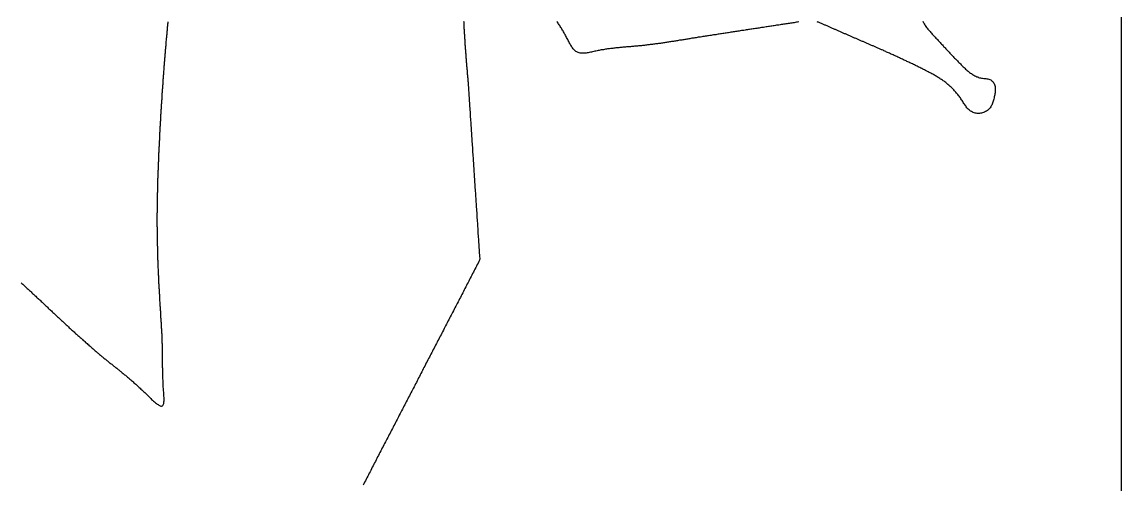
# Model space of a CAD drawing. Extents: x 63 to 788, y 423 to 1014.
# Drawn here: x 459.31 to 470.22, y 818.2 to 822.79 of the extents above; entities that cross this region are included whole.
import ezdxf

# ---------------------------------------------------------------- set-up
doc = ezdxf.new("R2010")
doc.units = 0
doc.header["$MEASUREMENT"] = 0
doc.layers.add('LAYER_1', color=7, linetype='CONTINUOUS')

msp = doc.modelspace()

# ---------------------------------------------------------------- linework, layer by layer
at = {"layer": 'LAYER_1', "color": 7}
for points in [[(459.303, 820.201, 0), (459.311, 820.194, 0), (459.319, 820.187, 0), (459.326, 820.18, 0), (459.334, 820.173, 0), (459.341, 820.166, 0), (459.349, 820.159, 0), (459.356, 820.152, 0), (459.364, 820.145, 0), (459.372, 820.138, 0), (459.379, 820.131, 0), (459.387, 820.124, 0), (459.395, 820.117, 0), (459.402, 820.11, 0), (459.41, 820.103, 0), (459.417, 820.096, 0), (459.425, 820.089, 0), (459.433, 820.081, 0), (459.44, 820.074, 0), (459.448, 820.067, 0), (459.456, 820.06, 0), (459.463, 820.053, 0), (459.471, 820.045, 0), (459.479, 820.038, 0), (459.487, 820.031, 0), (459.494, 820.024, 0), (459.502, 820.016, 0), (459.51, 820.009, 0), (459.517, 820.002, 0), (459.525, 819.995, 0), (459.533, 819.987, 0), (459.541, 819.98, 0), (459.548, 819.973, 0), (459.556, 819.966, 0), (459.564, 819.958, 0), (459.572, 819.951, 0), (459.579, 819.944, 0), (459.587, 819.936, 0), (459.595, 819.929, 0), (459.603, 819.922, 0), (459.61, 819.914, 0), (459.618, 819.907, 0), (459.626, 819.9, 0), (459.634, 819.893, 0), (459.642, 819.885, 0), (459.649, 819.878, 0), (459.657, 819.871, 0), (459.665, 819.863, 0), (459.673, 819.856, 0), (459.68, 819.849, 0), (459.688, 819.842, 0), (459.696, 819.834, 0), (459.704, 819.827, 0), (459.712, 819.82, 0), (459.719, 819.813, 0), (459.727, 819.806, 0), (459.735, 819.798, 0), (459.743, 819.791, 0), (459.75, 819.784, 0), (459.758, 819.777, 0), (459.766, 819.77, 0), (459.774, 819.763, 0), (459.781, 819.755, 0), (459.789, 819.748, 0), (459.797, 819.741, 0), (459.804, 819.734, 0), (459.812, 819.727, 0), (459.82, 819.72, 0), (459.828, 819.713, 0), (459.835, 819.706, 0), (459.843, 819.699, 0), (459.851, 819.692, 0), (459.858, 819.685, 0), (459.866, 819.678, 0), (459.874, 819.671, 0), (459.881, 819.664, 0), (459.889, 819.658, 0), (459.897, 819.651, 0), (459.904, 819.644, 0), (459.912, 819.637, 0), (459.919, 819.63, 0), (459.927, 819.624, 0), (459.934, 819.617, 0), (459.942, 819.61, 0), (459.949, 819.604, 0), (459.957, 819.597, 0), (459.964, 819.59, 0), (459.972, 819.584, 0), (459.979, 819.577, 0), (459.987, 819.571, 0), (459.994, 819.564, 0), (460.002, 819.558, 0), (460.009, 819.551, 0), (460.017, 819.545, 0), (460.024, 819.539, 0), (460.031, 819.532, 0), (460.039, 819.526, 0), (460.046, 819.52, 0), (460.053, 819.513, 0), (460.061, 819.507, 0), (460.068, 819.501, 0), (460.075, 819.495, 0), (460.082, 819.489, 0), (460.089, 819.483, 0), (460.097, 819.477, 0), (460.104, 819.471, 0), (460.111, 819.465, 0), (460.118, 819.459, 0), (460.125, 819.453, 0), (460.132, 819.448, 0), (460.139, 819.442, 0), (460.146, 819.436, 0), (460.153, 819.43, 0), (460.16, 819.425, 0), (460.167, 819.419, 0), (460.174, 819.414, 0), (460.181, 819.408, 0), (460.188, 819.403, 0), (460.195, 819.397, 0), (460.202, 819.392, 0), (460.209, 819.386, 0), (460.216, 819.381, 0), (460.223, 819.375, 0), (460.23, 819.37, 0), (460.237, 819.364, 0), (460.244, 819.359, 0), (460.251, 819.353, 0), (460.258, 819.347, 0), (460.265, 819.342, 0), (460.272, 819.336, 0), (460.279, 819.331, 0), (460.286, 819.325, 0), (460.293, 819.319, 0), (460.3, 819.313, 0), (460.307, 819.307, 0), (460.315, 819.301, 0), (460.322, 819.295, 0), (460.329, 819.289, 0), (460.337, 819.283, 0), (460.344, 819.277, 0), (460.352, 819.271, 0), (460.36, 819.264, 0), (460.367, 819.258, 0), (460.375, 819.251, 0), (460.383, 819.244, 0), (460.391, 819.238, 0), (460.399, 819.231, 0), (460.407, 819.224, 0), (460.415, 819.217, 0), (460.423, 819.209, 0), (460.431, 819.202, 0), (460.44, 819.194, 0), (460.448, 819.187, 0), (460.457, 819.179, 0), (460.466, 819.171, 0), (460.474, 819.163, 0), (460.483, 819.155, 0), (460.492, 819.146, 0), (460.502, 819.138, 0), (460.511, 819.129, 0), (460.52, 819.12, 0), (460.53, 819.111, 0), (460.539, 819.102, 0), (460.549, 819.092, 0), (460.559, 819.083, 0), (460.569, 819.073, 0), (460.579, 819.063, 0), (460.589, 819.054, 0), (460.598, 819.044, 0), (460.608, 819.035, 0), (460.618, 819.027, 0), (460.627, 819.019, 0), (460.636, 819.011, 0), (460.645, 819.004, 0), (460.654, 818.997, 0), (460.662, 818.992, 0), (460.67, 818.987, 0), (460.677, 818.983, 0), (460.684, 818.98, 0), (460.69, 818.978, 0), (460.696, 818.978, 0), (460.702, 818.979, 0), (460.706, 818.981, 0), (460.71, 818.984, 0), (460.713, 818.989, 0), (460.716, 818.995, 0), (460.718, 819.002, 0), (460.719, 819.011, 0), (460.72, 819.02, 0), (460.721, 819.03, 0), (460.721, 819.041, 0), (460.721, 819.052, 0), (460.721, 819.064, 0), (460.72, 819.076, 0), (460.72, 819.089, 0), (460.719, 819.102, 0), (460.718, 819.115, 0), (460.717, 819.128, 0), (460.716, 819.141, 0), (460.715, 819.153, 0), (460.714, 819.166, 0), (460.714, 819.178, 0), (460.713, 819.19, 0), (460.712, 819.201, 0), (460.712, 819.213, 0), (460.711, 819.224, 0), (460.711, 819.236, 0), (460.71, 819.247, 0), (460.71, 819.257, 0), (460.709, 819.268, 0), (460.709, 819.279, 0), (460.709, 819.289, 0), (460.708, 819.299, 0), (460.708, 819.309, 0), (460.708, 819.319, 0), (460.708, 819.329, 0), (460.708, 819.339, 0), (460.708, 819.349, 0), (460.707, 819.359, 0), (460.707, 819.368, 0), (460.707, 819.378, 0), (460.707, 819.387, 0), (460.707, 819.396, 0), (460.707, 819.406, 0), (460.707, 819.415, 0), (460.707, 819.424, 0), (460.707, 819.433, 0), (460.707, 819.443, 0), (460.707, 819.452, 0), (460.707, 819.461, 0), (460.707, 819.47, 0), (460.707, 819.479, 0), (460.707, 819.488, 0), (460.707, 819.498, 0), (460.706, 819.507, 0), (460.706, 819.516, 0), (460.706, 819.525, 0), (460.706, 819.535, 0), (460.706, 819.544, 0), (460.706, 819.554, 0), (460.705, 819.563, 0), (460.705, 819.573, 0), (460.705, 819.582, 0), (460.705, 819.592, 0), (460.704, 819.602, 0), (460.704, 819.611, 0), (460.704, 819.621, 0), (460.703, 819.631, 0), (460.703, 819.641, 0), (460.702, 819.651, 0), (460.702, 819.661, 0), (460.701, 819.671, 0), (460.701, 819.681, 0), (460.701, 819.691, 0), (460.7, 819.701, 0), (460.7, 819.711, 0), (460.699, 819.721, 0), (460.698, 819.731, 0), (460.698, 819.741, 0), (460.697, 819.751, 0), (460.697, 819.761, 0), (460.696, 819.772, 0), (460.696, 819.782, 0), (460.695, 819.792, 0), (460.695, 819.803, 0), (460.694, 819.813, 0), (460.693, 819.823, 0), (460.693, 819.834, 0), (460.692, 819.844, 0), (460.691, 819.854, 0), (460.691, 819.865, 0), (460.69, 819.875, 0), (460.69, 819.885, 0), (460.689, 819.896, 0), (460.688, 819.906, 0), (460.688, 819.917, 0), (460.687, 819.927, 0), (460.686, 819.937, 0), (460.686, 819.948, 0), (460.685, 819.958, 0), (460.684, 819.969, 0), (460.684, 819.979, 0), (460.683, 819.99, 0), (460.682, 820, 0), (460.682, 820.01, 0), (460.681, 820.021, 0), (460.681, 820.031, 0), (460.68, 820.042, 0), (460.679, 820.052, 0), (460.679, 820.062, 0), (460.678, 820.073, 0), (460.678, 820.083, 0), (460.677, 820.093, 0), (460.676, 820.104, 0), (460.676, 820.114, 0), (460.675, 820.124, 0), (460.675, 820.135, 0), (460.674, 820.145, 0), (460.674, 820.155, 0), (460.673, 820.165, 0), (460.672, 820.176, 0), (460.672, 820.186, 0), (460.671, 820.196, 0), (460.671, 820.206, 0), (460.67, 820.216, 0), (460.67, 820.227, 0), (460.669, 820.237, 0), (460.669, 820.247, 0), (460.668, 820.257, 0), (460.668, 820.267, 0), (460.667, 820.278, 0), (460.667, 820.288, 0), (460.667, 820.298, 0), (460.666, 820.308, 0), (460.666, 820.318, 0), (460.665, 820.328, 0), (460.665, 820.338, 0), (460.664, 820.349, 0), (460.664, 820.359, 0), (460.664, 820.369, 0), (460.663, 820.379, 0), (460.663, 820.389, 0), (460.662, 820.399, 0), (460.662, 820.409, 0), (460.662, 820.419, 0), (460.661, 820.429, 0), (460.661, 820.44, 0), (460.661, 820.45, 0), (460.66, 820.46, 0), (460.66, 820.47, 0), (460.66, 820.48, 0), (460.659, 820.49, 0), (460.659, 820.5, 0), (460.659, 820.51, 0), (460.659, 820.52, 0), (460.658, 820.53, 0), (460.658, 820.54, 0), (460.658, 820.55, 0), (460.658, 820.56, 0), (460.657, 820.57, 0), (460.657, 820.58, 0), (460.657, 820.59, 0), (460.657, 820.6, 0), (460.656, 820.61, 0), (460.656, 820.621, 0), (460.656, 820.631, 0), (460.656, 820.641, 0), (460.656, 820.651, 0), (460.656, 820.661, 0), (460.655, 820.671, 0), (460.655, 820.681, 0), (460.655, 820.691, 0), (460.655, 820.701, 0), (460.655, 820.711, 0), (460.655, 820.721, 0), (460.655, 820.731, 0), (460.655, 820.741, 0), (460.655, 820.751, 0), (460.654, 820.761, 0), (460.654, 820.771, 0), (460.654, 820.781, 0), (460.654, 820.791, 0), (460.654, 820.801, 0), (460.654, 820.812, 0), (460.654, 820.822, 0), (460.654, 820.832, 0), (460.654, 820.842, 0), (460.654, 820.852, 0), (460.654, 820.862, 0), (460.654, 820.872, 0), (460.654, 820.882, 0), (460.654, 820.892, 0), (460.655, 820.902, 0), (460.655, 820.912, 0), (460.655, 820.923, 0), (460.655, 820.933, 0), (460.655, 820.943, 0), (460.655, 820.953, 0), (460.655, 820.963, 0), (460.655, 820.973, 0), (460.655, 820.983, 0), (460.656, 820.993, 0), (460.656, 821.004, 0), (460.656, 821.014, 0), (460.656, 821.024, 0), (460.656, 821.034, 0), (460.656, 821.044, 0), (460.657, 821.054, 0), (460.657, 821.064, 0), (460.657, 821.075, 0), (460.657, 821.085, 0), (460.657, 821.095, 0), (460.658, 821.105, 0), (460.658, 821.115, 0), (460.658, 821.125, 0), (460.658, 821.135, 0), (460.659, 821.146, 0), (460.659, 821.156, 0), (460.659, 821.166, 0), (460.659, 821.176, 0), (460.66, 821.186, 0), (460.66, 821.196, 0), (460.66, 821.207, 0), (460.661, 821.217, 0), (460.661, 821.227, 0), (460.661, 821.237, 0), (460.662, 821.247, 0), (460.662, 821.257, 0), (460.662, 821.267, 0), (460.663, 821.278, 0), (460.663, 821.288, 0), (460.663, 821.298, 0), (460.664, 821.308, 0), (460.664, 821.318, 0), (460.665, 821.328, 0), (460.665, 821.339, 0), (460.665, 821.349, 0), (460.666, 821.359, 0), (460.666, 821.369, 0), (460.667, 821.379, 0), (460.667, 821.389, 0), (460.667, 821.399, 0), (460.668, 821.41, 0), (460.668, 821.42, 0), (460.669, 821.43, 0), (460.669, 821.44, 0), (460.669, 821.45, 0), (460.67, 821.46, 0), (460.67, 821.47, 0), (460.671, 821.481, 0), (460.671, 821.491, 0), (460.672, 821.501, 0), (460.672, 821.511, 0), (460.673, 821.521, 0), (460.673, 821.531, 0), (460.674, 821.541, 0), (460.674, 821.551, 0), (460.675, 821.561, 0), (460.675, 821.572, 0), (460.676, 821.582, 0), (460.676, 821.592, 0), (460.677, 821.602, 0), (460.677, 821.612, 0), (460.678, 821.622, 0), (460.678, 821.632, 0), (460.679, 821.642, 0), (460.679, 821.652, 0), (460.68, 821.662, 0), (460.68, 821.673, 0), (460.681, 821.683, 0), (460.681, 821.693, 0), (460.682, 821.703, 0), (460.682, 821.713, 0), (460.683, 821.723, 0), (460.683, 821.733, 0), (460.684, 821.743, 0), (460.684, 821.753, 0), (460.685, 821.763, 0), (460.686, 821.773, 0), (460.686, 821.783, 0), (460.687, 821.793, 0), (460.687, 821.803, 0), (460.688, 821.813, 0), (460.688, 821.823, 0), (460.689, 821.833, 0), (460.69, 821.843, 0), (460.69, 821.853, 0), (460.691, 821.863, 0), (460.691, 821.873, 0), (460.692, 821.883, 0), (460.693, 821.893, 0), (460.693, 821.903, 0), (460.694, 821.913, 0), (460.694, 821.923, 0), (460.695, 821.933, 0), (460.696, 821.943, 0), (460.696, 821.954, 0), (460.697, 821.964, 0), (460.697, 821.974, 0), (460.698, 821.984, 0), (460.699, 821.994, 0), (460.699, 822.004, 0), (460.7, 822.014, 0), (460.701, 822.024, 0), (460.701, 822.034, 0), (460.702, 822.044, 0), (460.702, 822.054, 0), (460.703, 822.064, 0), (460.704, 822.074, 0), (460.704, 822.084, 0), (460.705, 822.094, 0), (460.706, 822.104, 0), (460.706, 822.114, 0), (460.707, 822.124, 0), (460.708, 822.134, 0), (460.709, 822.144, 0), (460.709, 822.154, 0), (460.71, 822.164, 0), (460.711, 822.174, 0), (460.711, 822.184, 0), (460.712, 822.194, 0), (460.713, 822.204, 0), (460.713, 822.214, 0), (460.714, 822.224, 0), (460.715, 822.234, 0), (460.716, 822.244, 0), (460.716, 822.254, 0), (460.717, 822.264, 0), (460.718, 822.274, 0), (460.719, 822.284, 0), (460.719, 822.294, 0), (460.72, 822.304, 0), (460.721, 822.315, 0), (460.722, 822.325, 0), (460.722, 822.335, 0), (460.723, 822.345, 0), (460.724, 822.355, 0), (460.725, 822.365, 0), (460.726, 822.375, 0), (460.726, 822.385, 0), (460.727, 822.395, 0), (460.728, 822.405, 0), (460.729, 822.415, 0), (460.73, 822.426, 0), (460.73, 822.436, 0), (460.731, 822.446, 0), (460.732, 822.456, 0), (460.733, 822.466, 0), (460.734, 822.476, 0), (460.735, 822.486, 0), (460.735, 822.497, 0), (460.736, 822.507, 0), (460.737, 822.517, 0), (460.738, 822.527, 0), (460.739, 822.537, 0), (460.74, 822.547, 0), (460.741, 822.558, 0), (460.741, 822.568, 0), (460.742, 822.578, 0), (460.743, 822.588, 0), (460.744, 822.598, 0), (460.745, 822.609, 0), (460.746, 822.619, 0), (460.747, 822.629, 0), (460.748, 822.639, 0), (460.749, 822.65, 0), (460.75, 822.66, 0), (460.751, 822.67, 0), (460.751, 822.68, 0), (460.752, 822.691, 0), (460.753, 822.701, 0), (460.754, 822.711, 0), (460.755, 822.722, 0), (460.756, 822.732, 0), (460.757, 822.742, 0), (460.758, 822.753, 0), (460.759, 822.763, 0), (460.76, 822.773, 0), (460.761, 822.784, 0), (460.762, 822.794, 0)], [(463.695, 822.798, 0), (463.696, 822.788, 0), (463.696, 822.778, 0), (463.697, 822.767, 0), (463.697, 822.757, 0), (463.698, 822.747, 0), (463.699, 822.737, 0), (463.699, 822.727, 0), (463.7, 822.717, 0), (463.7, 822.707, 0), (463.701, 822.697, 0), (463.701, 822.687, 0), (463.702, 822.676, 0), (463.703, 822.666, 0), (463.703, 822.656, 0), (463.704, 822.646, 0), (463.705, 822.636, 0), (463.705, 822.626, 0), (463.706, 822.616, 0), (463.707, 822.606, 0), (463.707, 822.595, 0), (463.708, 822.585, 0), (463.709, 822.575, 0), (463.709, 822.565, 0), (463.71, 822.555, 0), (463.711, 822.545, 0), (463.711, 822.535, 0), (463.712, 822.525, 0), (463.713, 822.515, 0), (463.714, 822.505, 0), (463.714, 822.494, 0), (463.715, 822.484, 0), (463.716, 822.474, 0), (463.717, 822.464, 0), (463.717, 822.454, 0), (463.718, 822.444, 0), (463.719, 822.434, 0), (463.72, 822.424, 0), (463.721, 822.414, 0), (463.721, 822.404, 0), (463.722, 822.393, 0), (463.723, 822.383, 0), (463.724, 822.373, 0), (463.725, 822.363, 0), (463.725, 822.353, 0), (463.726, 822.343, 0), (463.727, 822.333, 0), (463.728, 822.323, 0), (463.729, 822.313, 0), (463.73, 822.303, 0), (463.73, 822.293, 0), (463.731, 822.282, 0), (463.732, 822.272, 0), (463.733, 822.262, 0), (463.734, 822.252, 0), (463.735, 822.242, 0), (463.736, 822.232, 0), (463.736, 822.222, 0), (463.737, 822.212, 0), (463.738, 822.202, 0), (463.739, 822.192, 0), (463.74, 822.182, 0), (463.741, 822.172, 0), (463.742, 822.161, 0), (463.743, 822.145, 0), (463.744, 822.127, 0), (463.745, 822.11, 0), (463.746, 822.092, 0), (463.747, 822.075, 0), (463.748, 822.057, 0), (463.75, 822.04, 0), (463.751, 822.022, 0), (463.752, 822.005, 0), (463.753, 821.987, 0), (463.754, 821.97, 0), (463.755, 821.952, 0), (463.756, 821.935, 0), (463.758, 821.917, 0), (463.759, 821.899, 0), (463.76, 821.882, 0), (463.761, 821.864, 0), (463.762, 821.847, 0), (463.763, 821.829, 0), (463.765, 821.812, 0), (463.766, 821.794, 0), (463.767, 821.777, 0), (463.768, 821.759, 0), (463.769, 821.742, 0), (463.77, 821.724, 0), (463.771, 821.706, 0), (463.773, 821.689, 0), (463.774, 821.671, 0), (463.775, 821.654, 0), (463.776, 821.636, 0), (463.777, 821.619, 0), (463.778, 821.601, 0), (463.78, 821.584, 0), (463.781, 821.566, 0), (463.782, 821.549, 0), (463.783, 821.531, 0), (463.784, 821.514, 0), (463.785, 821.496, 0), (463.786, 821.478, 0), (463.788, 821.461, 0), (463.789, 821.443, 0), (463.79, 821.426, 0), (463.791, 821.408, 0), (463.792, 821.391, 0), (463.793, 821.373, 0), (463.795, 821.356, 0), (463.796, 821.338, 0), (463.797, 821.321, 0), (463.798, 821.303, 0), (463.799, 821.285, 0), (463.8, 821.268, 0), (463.801, 821.25, 0), (463.803, 821.233, 0), (463.804, 821.215, 0), (463.805, 821.198, 0), (463.806, 821.18, 0), (463.807, 821.163, 0), (463.808, 821.145, 0), (463.81, 821.128, 0), (463.811, 821.11, 0), (463.812, 821.092, 0), (463.813, 821.075, 0), (463.814, 821.057, 0), (463.815, 821.04, 0), (463.816, 821.022, 0), (463.818, 821.005, 0), (463.819, 820.987, 0), (463.82, 820.97, 0), (463.821, 820.952, 0), (463.822, 820.935, 0), (463.823, 820.917, 0), (463.825, 820.9, 0), (463.826, 820.882, 0), (463.827, 820.864, 0), (463.828, 820.847, 0), (463.829, 820.829, 0), (463.83, 820.812, 0), (463.832, 820.794, 0), (463.833, 820.777, 0), (463.834, 820.759, 0), (463.835, 820.742, 0), (463.836, 820.724, 0), (463.837, 820.707, 0), (463.838, 820.689, 0), (463.84, 820.671, 0), (463.841, 820.654, 0), (463.842, 820.636, 0), (463.843, 820.619, 0), (463.844, 820.601, 0), (463.845, 820.584, 0), (463.847, 820.566, 0), (463.848, 820.549, 0), (463.849, 820.531, 0), (463.85, 820.514, 0), (463.851, 820.496, 0), (463.852, 820.479, 0), (463.853, 820.461, 0), (463.855, 820.443, 0), (463.854, 820.426, 0), (463.847, 820.412, 0), (463.839, 820.397, 0), (463.831, 820.382, 0), (463.824, 820.367, 0), (463.816, 820.352, 0), (463.808, 820.338, 0), (463.801, 820.323, 0), (463.793, 820.308, 0), (463.785, 820.293, 0), (463.778, 820.278, 0), (463.77, 820.264, 0), (463.762, 820.249, 0), (463.755, 820.234, 0), (463.747, 820.219, 0), (463.739, 820.204, 0), (463.732, 820.19, 0), (463.724, 820.175, 0), (463.716, 820.16, 0), (463.709, 820.145, 0), (463.701, 820.13, 0), (463.693, 820.116, 0), (463.686, 820.101, 0), (463.678, 820.086, 0), (463.67, 820.071, 0), (463.663, 820.056, 0), (463.655, 820.042, 0), (463.647, 820.027, 0), (463.64, 820.012, 0), (463.632, 819.997, 0), (463.624, 819.982, 0), (463.617, 819.968, 0), (463.609, 819.953, 0), (463.601, 819.938, 0), (463.594, 819.923, 0), (463.586, 819.908, 0), (463.578, 819.894, 0), (463.571, 819.879, 0), (463.563, 819.864, 0), (463.555, 819.849, 0), (463.548, 819.834, 0), (463.54, 819.82, 0), (463.532, 819.805, 0), (463.525, 819.79, 0), (463.517, 819.775, 0), (463.509, 819.76, 0), (463.502, 819.746, 0), (463.494, 819.731, 0), (463.486, 819.716, 0), (463.479, 819.701, 0), (463.471, 819.686, 0), (463.463, 819.671, 0), (463.456, 819.657, 0), (463.448, 819.642, 0), (463.44, 819.627, 0), (463.433, 819.612, 0), (463.425, 819.597, 0), (463.417, 819.583, 0), (463.41, 819.568, 0), (463.402, 819.553, 0), (463.394, 819.538, 0), (463.387, 819.523, 0), (463.379, 819.509, 0), (463.371, 819.494, 0), (463.364, 819.479, 0), (463.356, 819.464, 0), (463.348, 819.449, 0), (463.341, 819.435, 0), (463.333, 819.42, 0), (463.325, 819.405, 0), (463.318, 819.39, 0), (463.31, 819.375, 0), (463.302, 819.361, 0), (463.295, 819.346, 0), (463.287, 819.331, 0), (463.279, 819.316, 0), (463.272, 819.301, 0), (463.264, 819.287, 0), (463.256, 819.272, 0), (463.249, 819.257, 0), (463.241, 819.242, 0), (463.233, 819.227, 0), (463.226, 819.213, 0), (463.218, 819.198, 0), (463.21, 819.183, 0), (463.203, 819.168, 0), (463.195, 819.153, 0), (463.187, 819.139, 0), (463.18, 819.124, 0), (463.172, 819.109, 0), (463.164, 819.094, 0), (463.157, 819.079, 0), (463.149, 819.065, 0), (463.141, 819.05, 0), (463.134, 819.035, 0), (463.126, 819.02, 0), (463.118, 819.005, 0), (463.111, 818.991, 0), (463.103, 818.976, 0), (463.095, 818.961, 0), (463.088, 818.946, 0), (463.08, 818.931, 0), (463.072, 818.917, 0), (463.065, 818.902, 0), (463.057, 818.887, 0), (463.049, 818.872, 0), (463.042, 818.857, 0), (463.034, 818.843, 0), (463.026, 818.828, 0), (463.019, 818.813, 0), (463.011, 818.798, 0), (463.003, 818.783, 0), (462.996, 818.769, 0), (462.988, 818.754, 0), (462.98, 818.739, 0), (462.973, 818.724, 0), (462.965, 818.709, 0), (462.957, 818.695, 0), (462.95, 818.68, 0), (462.942, 818.665, 0), (462.934, 818.65, 0), (462.927, 818.635, 0), (462.919, 818.621, 0), (462.911, 818.606, 0), (462.904, 818.591, 0), (462.896, 818.576, 0), (462.888, 818.561, 0), (462.881, 818.547, 0), (462.873, 818.532, 0), (462.865, 818.517, 0), (462.858, 818.502, 0), (462.85, 818.487, 0), (462.842, 818.473, 0), (462.835, 818.458, 0), (462.827, 818.443, 0), (462.819, 818.428, 0), (462.812, 818.413, 0), (462.804, 818.399, 0), (462.796, 818.384, 0), (462.789, 818.369, 0), (462.781, 818.354, 0), (462.773, 818.339, 0), (462.766, 818.325, 0), (462.758, 818.31, 0), (462.75, 818.295, 0), (462.743, 818.28, 0), (462.735, 818.265, 0), (462.727, 818.251, 0), (462.72, 818.236, 0), (462.712, 818.221, 0), (462.704, 818.206, 0), (462.697, 818.191, 0)], [(467.023, 822.792, 0), (467.011, 822.79, 0), (467, 822.788, 0), (466.988, 822.786, 0), (466.976, 822.784, 0), (466.965, 822.783, 0), (466.953, 822.781, 0), (466.942, 822.779, 0), (466.93, 822.777, 0), (466.918, 822.776, 0), (466.907, 822.774, 0), (466.895, 822.772, 0), (466.884, 822.77, 0), (466.872, 822.768, 0), (466.86, 822.767, 0), (466.849, 822.765, 0), (466.837, 822.763, 0), (466.825, 822.761, 0), (466.814, 822.76, 0), (466.802, 822.758, 0), (466.791, 822.756, 0), (466.779, 822.754, 0), (466.767, 822.752, 0), (466.756, 822.751, 0), (466.744, 822.749, 0), (466.732, 822.747, 0), (466.721, 822.745, 0), (466.709, 822.744, 0), (466.698, 822.742, 0), (466.686, 822.74, 0), (466.674, 822.738, 0), (466.663, 822.736, 0), (466.651, 822.735, 0), (466.64, 822.733, 0), (466.628, 822.731, 0), (466.616, 822.729, 0), (466.605, 822.728, 0), (466.593, 822.726, 0), (466.581, 822.724, 0), (466.57, 822.722, 0), (466.558, 822.721, 0), (466.547, 822.719, 0), (466.535, 822.717, 0), (466.523, 822.715, 0), (466.512, 822.713, 0), (466.5, 822.712, 0), (466.489, 822.71, 0), (466.477, 822.708, 0), (466.465, 822.706, 0), (466.454, 822.705, 0), (466.442, 822.703, 0), (466.43, 822.701, 0), (466.419, 822.699, 0), (466.407, 822.697, 0), (466.396, 822.696, 0), (466.384, 822.694, 0), (466.372, 822.692, 0), (466.361, 822.69, 0), (466.349, 822.689, 0), (466.338, 822.687, 0), (466.326, 822.685, 0), (466.314, 822.683, 0), (466.303, 822.681, 0), (466.291, 822.68, 0), (466.279, 822.678, 0), (466.268, 822.676, 0), (466.256, 822.674, 0), (466.245, 822.673, 0), (466.233, 822.671, 0), (466.221, 822.669, 0), (466.21, 822.667, 0), (466.198, 822.665, 0), (466.187, 822.664, 0), (466.175, 822.662, 0), (466.163, 822.66, 0), (466.152, 822.658, 0), (466.14, 822.657, 0), (466.128, 822.655, 0), (466.117, 822.653, 0), (466.105, 822.651, 0), (466.094, 822.649, 0), (466.082, 822.648, 0), (466.07, 822.646, 0), (466.059, 822.644, 0), (466.047, 822.642, 0), (466.036, 822.641, 0), (466.024, 822.639, 0), (466.013, 822.637, 0), (466.003, 822.635, 0), (465.992, 822.634, 0), (465.982, 822.632, 0), (465.972, 822.63, 0), (465.962, 822.629, 0), (465.952, 822.627, 0), (465.942, 822.625, 0), (465.932, 822.624, 0), (465.921, 822.622, 0), (465.911, 822.62, 0), (465.901, 822.618, 0), (465.891, 822.617, 0), (465.881, 822.615, 0), (465.871, 822.613, 0), (465.861, 822.612, 0), (465.85, 822.61, 0), (465.84, 822.609, 0), (465.83, 822.607, 0), (465.82, 822.605, 0), (465.81, 822.604, 0), (465.8, 822.602, 0), (465.79, 822.6, 0), (465.78, 822.599, 0), (465.77, 822.597, 0), (465.759, 822.596, 0), (465.749, 822.594, 0), (465.739, 822.593, 0), (465.729, 822.591, 0), (465.719, 822.59, 0), (465.709, 822.588, 0), (465.699, 822.587, 0), (465.689, 822.585, 0), (465.679, 822.584, 0), (465.669, 822.582, 0), (465.659, 822.581, 0), (465.649, 822.579, 0), (465.639, 822.578, 0), (465.629, 822.577, 0), (465.619, 822.575, 0), (465.609, 822.574, 0), (465.599, 822.573, 0), (465.589, 822.571, 0), (465.579, 822.57, 0), (465.569, 822.569, 0), (465.559, 822.567, 0), (465.549, 822.566, 0), (465.539, 822.565, 0), (465.529, 822.564, 0), (465.52, 822.563, 0), (465.51, 822.562, 0), (465.5, 822.56, 0), (465.49, 822.559, 0), (465.48, 822.558, 0), (465.47, 822.557, 0), (465.46, 822.556, 0), (465.451, 822.555, 0), (465.441, 822.554, 0), (465.431, 822.553, 0), (465.421, 822.552, 0), (465.412, 822.551, 0), (465.402, 822.551, 0), (465.392, 822.55, 0), (465.382, 822.549, 0), (465.373, 822.548, 0), (465.363, 822.547, 0), (465.353, 822.546, 0), (465.343, 822.546, 0), (465.334, 822.545, 0), (465.324, 822.544, 0), (465.314, 822.543, 0), (465.304, 822.542, 0), (465.295, 822.541, 0), (465.285, 822.541, 0), (465.275, 822.54, 0), (465.265, 822.539, 0), (465.255, 822.538, 0), (465.245, 822.537, 0), (465.236, 822.536, 0), (465.226, 822.535, 0), (465.216, 822.534, 0), (465.206, 822.533, 0), (465.196, 822.532, 0), (465.186, 822.531, 0), (465.176, 822.529, 0), (465.166, 822.528, 0), (465.156, 822.527, 0), (465.145, 822.526, 0), (465.135, 822.524, 0), (465.125, 822.523, 0), (465.115, 822.521, 0), (465.104, 822.52, 0), (465.094, 822.518, 0), (465.083, 822.516, 0), (465.073, 822.515, 0), (465.062, 822.513, 0), (465.052, 822.511, 0), (465.041, 822.509, 0), (465.031, 822.507, 0), (465.02, 822.504, 0), (465.009, 822.502, 0), (464.998, 822.5, 0), (464.987, 822.497, 0), (464.976, 822.495, 0), (464.965, 822.492, 0), (464.954, 822.49, 0), (464.943, 822.488, 0), (464.933, 822.486, 0), (464.922, 822.484, 0), (464.911, 822.483, 0), (464.901, 822.481, 0), (464.89, 822.481, 0), (464.88, 822.48, 0), (464.871, 822.48, 0), (464.861, 822.481, 0), (464.852, 822.482, 0), (464.843, 822.484, 0), (464.834, 822.487, 0), (464.826, 822.49, 0), (464.818, 822.494, 0), (464.81, 822.499, 0), (464.803, 822.505, 0), (464.796, 822.511, 0), (464.789, 822.518, 0), (464.783, 822.525, 0), (464.777, 822.533, 0), (464.771, 822.542, 0), (464.765, 822.55, 0), (464.76, 822.56, 0), (464.754, 822.569, 0), (464.749, 822.578, 0), (464.744, 822.588, 0), (464.739, 822.598, 0), (464.734, 822.608, 0), (464.729, 822.618, 0), (464.724, 822.628, 0), (464.718, 822.637, 0), (464.713, 822.647, 0), (464.708, 822.657, 0), (464.703, 822.666, 0), (464.698, 822.675, 0), (464.692, 822.684, 0), (464.687, 822.694, 0), (464.682, 822.703, 0), (464.677, 822.711, 0), (464.671, 822.72, 0), (464.666, 822.729, 0), (464.66, 822.738, 0), (464.655, 822.746, 0), (464.649, 822.755, 0), (464.644, 822.763, 0), (464.638, 822.772, 0), (464.633, 822.78, 0), (464.627, 822.788, 0), (464.622, 822.797, 0)], [(468.254, 822.8, 0), (468.259, 822.791, 0), (468.263, 822.782, 0), (468.268, 822.773, 0), (468.274, 822.764, 0), (468.279, 822.756, 0), (468.285, 822.747, 0), (468.292, 822.738, 0), (468.298, 822.73, 0), (468.305, 822.721, 0), (468.312, 822.713, 0), (468.319, 822.704, 0), (468.326, 822.696, 0), (468.333, 822.688, 0), (468.341, 822.68, 0), (468.348, 822.671, 0), (468.355, 822.663, 0), (468.363, 822.655, 0), (468.37, 822.647, 0), (468.377, 822.64, 0), (468.385, 822.632, 0), (468.392, 822.624, 0), (468.399, 822.616, 0), (468.406, 822.608, 0), (468.413, 822.601, 0), (468.42, 822.593, 0), (468.427, 822.586, 0), (468.434, 822.578, 0), (468.441, 822.571, 0), (468.448, 822.563, 0), (468.455, 822.556, 0), (468.461, 822.548, 0), (468.468, 822.541, 0), (468.475, 822.534, 0), (468.482, 822.526, 0), (468.489, 822.519, 0), (468.495, 822.512, 0), (468.502, 822.504, 0), (468.509, 822.497, 0), (468.516, 822.49, 0), (468.522, 822.483, 0), (468.529, 822.476, 0), (468.536, 822.468, 0), (468.543, 822.461, 0), (468.55, 822.454, 0), (468.557, 822.447, 0), (468.563, 822.44, 0), (468.57, 822.432, 0), (468.577, 822.425, 0), (468.584, 822.418, 0), (468.591, 822.411, 0), (468.598, 822.404, 0), (468.605, 822.396, 0), (468.612, 822.389, 0), (468.62, 822.382, 0), (468.627, 822.375, 0), (468.634, 822.367, 0), (468.641, 822.36, 0), (468.649, 822.353, 0), (468.656, 822.345, 0), (468.664, 822.338, 0), (468.671, 822.331, 0), (468.679, 822.324, 0), (468.687, 822.317, 0), (468.695, 822.31, 0), (468.703, 822.303, 0), (468.711, 822.297, 0), (468.719, 822.29, 0), (468.727, 822.284, 0), (468.736, 822.278, 0), (468.744, 822.273, 0), (468.753, 822.267, 0), (468.762, 822.262, 0), (468.771, 822.257, 0), (468.78, 822.253, 0), (468.789, 822.248, 0), (468.799, 822.245, 0), (468.808, 822.241, 0), (468.818, 822.238, 0), (468.828, 822.235, 0), (468.838, 822.233, 0), (468.848, 822.232, 0), (468.859, 822.23, 0), (468.869, 822.229, 0), (468.88, 822.229, 0), (468.89, 822.227, 0), (468.9, 822.226, 0), (468.91, 822.224, 0), (468.919, 822.221, 0), (468.928, 822.217, 0), (468.936, 822.211, 0), (468.944, 822.205, 0), (468.951, 822.197, 0), (468.957, 822.188, 0), (468.962, 822.179, 0), (468.966, 822.169, 0), (468.969, 822.159, 0), (468.972, 822.15, 0), (468.973, 822.14, 0), (468.974, 822.13, 0), (468.974, 822.12, 0), (468.974, 822.109, 0), (468.973, 822.099, 0), (468.972, 822.089, 0), (468.97, 822.079, 0), (468.969, 822.068, 0), (468.967, 822.058, 0), (468.964, 822.047, 0), (468.962, 822.037, 0), (468.959, 822.026, 0), (468.957, 822.016, 0), (468.954, 822.005, 0), (468.95, 821.995, 0), (468.946, 821.985, 0), (468.942, 821.976, 0), (468.938, 821.966, 0), (468.933, 821.957, 0), (468.928, 821.948, 0), (468.922, 821.94, 0), (468.916, 821.932, 0), (468.91, 821.924, 0), (468.902, 821.918, 0), (468.895, 821.911, 0), (468.886, 821.906, 0), (468.878, 821.901, 0), (468.868, 821.896, 0), (468.858, 821.892, 0), (468.848, 821.889, 0), (468.838, 821.887, 0), (468.827, 821.885, 0), (468.817, 821.884, 0), (468.806, 821.884, 0), (468.795, 821.884, 0), (468.785, 821.885, 0), (468.775, 821.887, 0), (468.765, 821.89, 0), (468.755, 821.893, 0), (468.746, 821.897, 0), (468.737, 821.901, 0), (468.729, 821.907, 0), (468.721, 821.912, 0), (468.713, 821.919, 0), (468.706, 821.925, 0), (468.699, 821.933, 0), (468.692, 821.94, 0), (468.686, 821.948, 0), (468.68, 821.957, 0), (468.673, 821.965, 0), (468.667, 821.974, 0), (468.662, 821.983, 0), (468.656, 821.992, 0), (468.65, 822.001, 0), (468.644, 822.01, 0), (468.638, 822.019, 0), (468.633, 822.028, 0), (468.627, 822.037, 0), (468.621, 822.045, 0), (468.615, 822.054, 0), (468.608, 822.062, 0), (468.602, 822.07, 0), (468.596, 822.078, 0), (468.589, 822.086, 0), (468.583, 822.094, 0), (468.576, 822.102, 0), (468.569, 822.109, 0), (468.563, 822.116, 0), (468.556, 822.124, 0), (468.549, 822.131, 0), (468.542, 822.138, 0), (468.534, 822.145, 0), (468.527, 822.152, 0), (468.519, 822.158, 0), (468.512, 822.165, 0), (468.504, 822.171, 0), (468.497, 822.178, 0), (468.489, 822.184, 0), (468.481, 822.19, 0), (468.473, 822.196, 0), (468.465, 822.202, 0), (468.456, 822.208, 0), (468.448, 822.213, 0), (468.44, 822.219, 0), (468.431, 822.225, 0), (468.423, 822.23, 0), (468.414, 822.236, 0), (468.406, 822.241, 0), (468.397, 822.246, 0), (468.388, 822.252, 0), (468.379, 822.257, 0), (468.371, 822.262, 0), (468.362, 822.267, 0), (468.353, 822.272, 0), (468.344, 822.277, 0), (468.335, 822.282, 0), (468.326, 822.287, 0), (468.317, 822.291, 0), (468.308, 822.296, 0), (468.299, 822.301, 0), (468.289, 822.306, 0), (468.28, 822.31, 0), (468.271, 822.315, 0), (468.262, 822.319, 0), (468.253, 822.324, 0), (468.244, 822.329, 0), (468.235, 822.333, 0), (468.225, 822.338, 0), (468.216, 822.342, 0), (468.207, 822.347, 0), (468.198, 822.351, 0), (468.189, 822.356, 0), (468.18, 822.36, 0), (468.171, 822.365, 0), (468.161, 822.369, 0), (468.152, 822.374, 0), (468.143, 822.378, 0), (468.134, 822.382, 0), (468.125, 822.387, 0), (468.116, 822.391, 0), (468.106, 822.395, 0), (468.097, 822.4, 0), (468.088, 822.404, 0), (468.079, 822.408, 0), (468.07, 822.413, 0), (468.061, 822.417, 0), (468.051, 822.421, 0), (468.042, 822.426, 0), (468.033, 822.43, 0), (468.024, 822.434, 0), (468.015, 822.438, 0), (468.006, 822.443, 0), (467.996, 822.447, 0), (467.987, 822.451, 0), (467.978, 822.455, 0), (467.969, 822.459, 0), (467.96, 822.464, 0), (467.95, 822.468, 0), (467.941, 822.472, 0), (467.932, 822.476, 0), (467.923, 822.48, 0), (467.914, 822.485, 0), (467.905, 822.489, 0), (467.895, 822.493, 0), (467.886, 822.497, 0), (467.877, 822.501, 0), (467.868, 822.505, 0), (467.859, 822.51, 0), (467.851, 822.513, 0), (467.844, 822.516, 0), (467.837, 822.519, 0), (467.83, 822.522, 0), (467.823, 822.525, 0), (467.816, 822.528, 0), (467.809, 822.531, 0), (467.802, 822.534, 0), (467.795, 822.538, 0), (467.788, 822.541, 0), (467.781, 822.544, 0), (467.774, 822.547, 0), (467.767, 822.55, 0), (467.76, 822.553, 0), (467.753, 822.556, 0), (467.746, 822.559, 0), (467.739, 822.562, 0), (467.731, 822.565, 0), (467.724, 822.568, 0), (467.717, 822.571, 0), (467.71, 822.574, 0), (467.703, 822.577, 0), (467.696, 822.58, 0), (467.689, 822.583, 0), (467.682, 822.586, 0), (467.675, 822.59, 0), (467.668, 822.593, 0), (467.661, 822.596, 0), (467.654, 822.599, 0), (467.647, 822.602, 0), (467.64, 822.605, 0), (467.633, 822.608, 0), (467.626, 822.611, 0), (467.619, 822.614, 0), (467.612, 822.617, 0), (467.605, 822.62, 0), (467.598, 822.623, 0), (467.591, 822.626, 0), (467.584, 822.629, 0), (467.577, 822.632, 0), (467.57, 822.635, 0), (467.563, 822.638, 0), (467.556, 822.642, 0), (467.549, 822.645, 0), (467.542, 822.648, 0), (467.535, 822.651, 0), (467.528, 822.654, 0), (467.521, 822.657, 0), (467.514, 822.66, 0), (467.507, 822.663, 0), (467.5, 822.666, 0), (467.493, 822.669, 0), (467.486, 822.672, 0), (467.478, 822.675, 0), (467.471, 822.678, 0), (467.464, 822.681, 0), (467.457, 822.684, 0), (467.45, 822.687, 0), (467.443, 822.69, 0), (467.436, 822.694, 0), (467.429, 822.697, 0), (467.422, 822.7, 0), (467.415, 822.703, 0), (467.408, 822.706, 0), (467.401, 822.709, 0), (467.394, 822.712, 0), (467.387, 822.715, 0), (467.38, 822.718, 0), (467.373, 822.721, 0), (467.366, 822.724, 0), (467.359, 822.727, 0), (467.352, 822.73, 0), (467.345, 822.733, 0), (467.338, 822.736, 0), (467.331, 822.739, 0), (467.324, 822.742, 0), (467.317, 822.746, 0), (467.31, 822.749, 0), (467.303, 822.752, 0), (467.296, 822.755, 0), (467.289, 822.758, 0), (467.282, 822.761, 0), (467.275, 822.764, 0), (467.268, 822.767, 0), (467.261, 822.77, 0), (467.254, 822.773, 0), (467.247, 822.776, 0), (467.24, 822.779, 0), (467.233, 822.782, 0), (467.225, 822.785, 0), (467.218, 822.788, 0), (467.211, 822.791, 0), (467.204, 822.794, 0)]]:
    msp.add_polyline3d(points, dxfattribs=at)
at = {"layer": 'LAYER_1', "color": 1}
msp.add_polyline3d([(470.222, 822.84, 0), (470.222, 822.188, 0), (470.222, 821.535, 0), (470.222, 820.883, 0), (470.222, 820.23, 0), (470.222, 819.577, 0), (470.222, 818.925, 0), (470.222, 818.272, 0), (470.222, 817.62, 0), (470.222, 816.967, 0), (470.222, 816.314, 0), (470.222, 815.662, 0), (470.222, 815.009, 0), (470.222, 814.357, 0), (470.222, 813.704, 0), (470.222, 813.051, 0), (470.222, 812.399, 0), (470.222, 811.746, 0)], dxfattribs=at)

doc.saveas('drawing.dxf')
